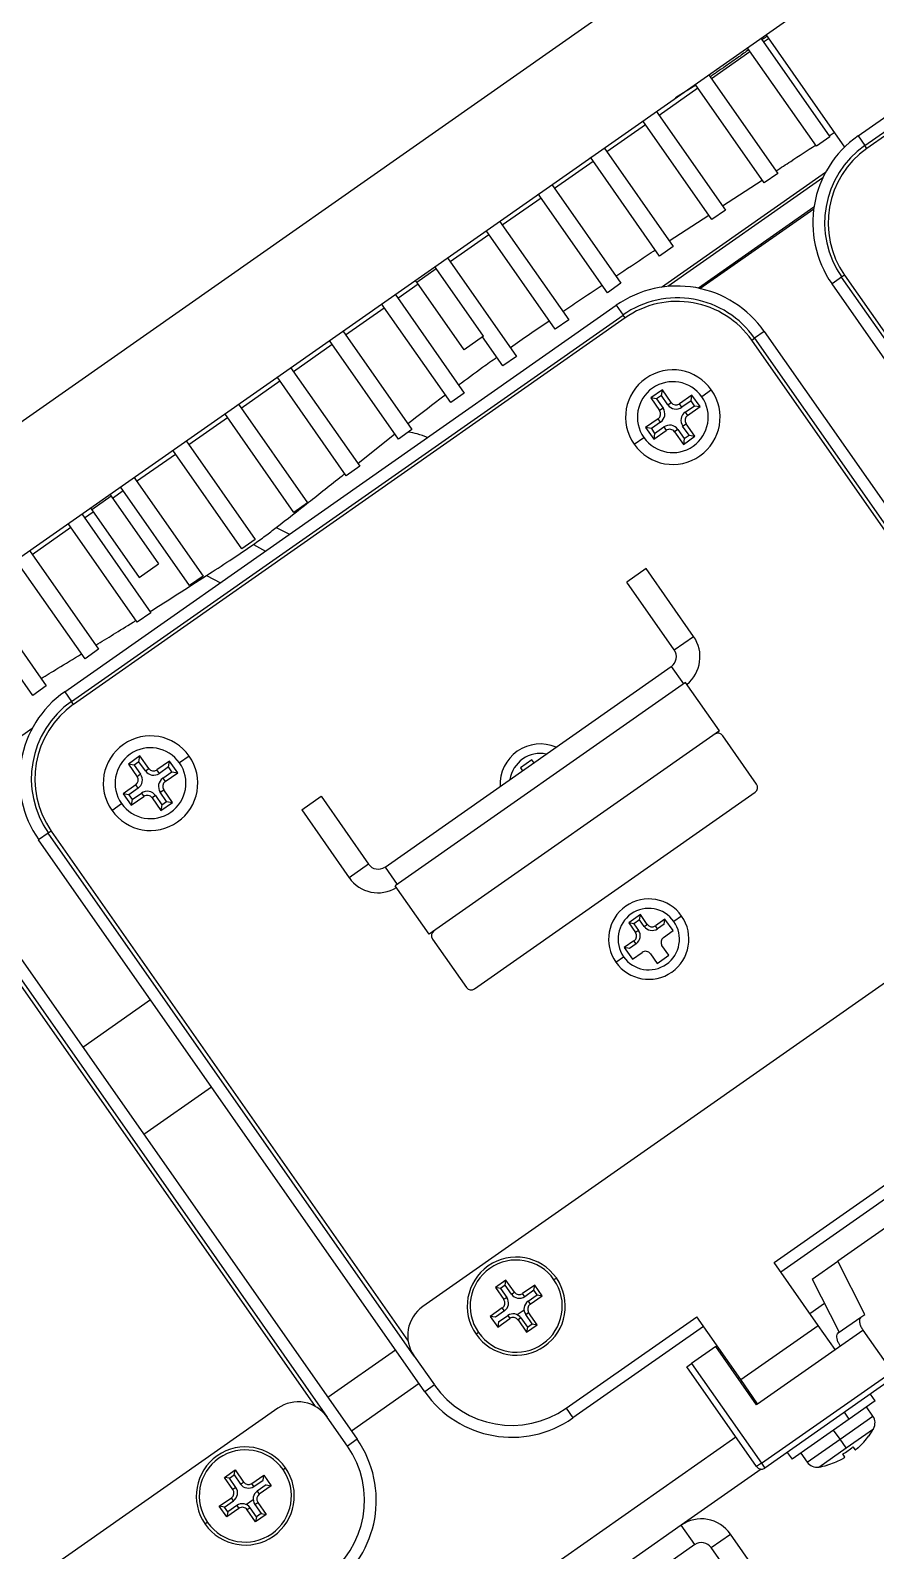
# Model space of a CAD drawing. Header units: millimetres. Extents: x 152904052 to 153933663, y 538271515 to 539240469.
# Drawn here: x 153459720.8 to 153459792.4, y 538574675.4 to 538574804 of the extents above; entities that cross this region are included whole.
import ezdxf

# ---------------------------------------------------------------- set-up
doc = ezdxf.new("R2010")
doc.units = ezdxf.units.MM
doc.layers.add('POWR', color=5, linetype='Continuous')

msp = doc.modelspace()

# ---------------------------------------------------------------- linework, layer by layer
at = {"layer": 'POWR', "color": 7}
for p, q in [((153459954.25, 538574934.92), (153459644.82, 538574718.25)), ((153459661.46, 538574718.54), (153459882.63, 538574873.41)), ((153459790.89, 538574795.13), (153459837.58, 538574827.83)), ((153459791.46, 538574794.31), (153459838.15, 538574827.01)), ((153459838.32, 538574826.76), (153459791.63, 538574794.07)), ((153459782.65, 538574803.4), (153459788.5, 538574795.05)), ((153459782.88, 538574803.08), (153459783.29, 538574803.36)), ((153459783.06, 538574803.69), (153459789.73, 538574794.17)), ((153459778.46, 538574799.98), (153459781.73, 538574802.27)), ((153459787.35, 538574794.25), (153459781.5, 538574802.6)), ((153459778.23, 538574800.31), (153459784.08, 538574791.95)), ((153459774.03, 538574796.88), (153459777.31, 538574799.18)), ((153459777.15, 538574799.41), (153459775.42, 538574798.34)), ((153459782.93, 538574791.15), (153459777.08, 538574799.5)), ((153459778.51, 538574788.05), (153459772.66, 538574796.41)), ((153459773.8, 538574797.21), (153459779.65, 538574788.85)), ((153459769.61, 538574793.79), (153459772.89, 538574796.08)), ((153459788.45, 538574795.12), (153459788.87, 538574795.4)), ((153459790.89, 538574795.13), (153459791.46, 538574794.31)), ((153459769.38, 538574794.11), (153459775.23, 538574785.76)), ((153459788.5, 538574795.05), (153459787.35, 538574794.25)), ((153459791.63, 538574794.07), (153459791.46, 538574794.31)), ((153459765.19, 538574790.69), (153459768.46, 538574792.98)), ((153459774.08, 538574784.95), (153459768.23, 538574793.31)), ((153459774.25, 538574782.32), (153459788.13, 538574792.05)), ((153459787.9, 538574791.57), (153459774.77, 538574782.38)), ((153459779.41, 538574789.2), (153459782.76, 538574791.39)), ((153459784.08, 538574791.95), (153459782.93, 538574791.15)), ((153459769.66, 538574781.86), (153459763.81, 538574790.21)), ((153459764.96, 538574791.02), (153459770.81, 538574782.66)), ((153459760.76, 538574787.59), (153459764.04, 538574789.88)), ((153459787.15, 538574789.1), (153459777.36, 538574782.24)), ((153459777.49, 538574782.21), (153459787.13, 538574788.96)), ((153459779.65, 538574788.85), (153459778.51, 538574788.05)), ((153459760.53, 538574787.92), (153459766.38, 538574779.56)), ((153459774.89, 538574786.24), (153459778.24, 538574788.43)), ((153459756.34, 538574784.49), (153459759.62, 538574786.79)), ((153459765.24, 538574778.76), (153459759.39, 538574787.12)), ((153459756.11, 538574784.82), (153459761.96, 538574776.47)), ((153459775.23, 538574785.76), (153459774.08, 538574784.95)), ((153459753.52, 538574782.76), (153459755.16, 538574783.91)), ((153459755.16, 538574783.91), (153459755.04, 538574784.07)), ((153459759.18, 538574778.18), (153459755.16, 538574783.91)), ((153459751.92, 538574781.4), (153459753.64, 538574782.6)), ((153459757.54, 538574777.03), (153459753.52, 538574782.76)), ((153459770.81, 538574782.66), (153459769.66, 538574781.86)), ((153459789.49, 538574783.17), (153459788.68, 538574782.6)), ((153459821.37, 538574735.91), (153459788.68, 538574782.6)), ((153459789.74, 538574783.34), (153459789.49, 538574783.17)), ((153459820.47, 538574738.94), (153459789.49, 538574783.17)), ((153459789.74, 538574783.34), (153459819.96, 538574740.18)), ((153459751.69, 538574781.72), (153459757.54, 538574773.37)), ((153459723.71, 538574748.1), (153459770.41, 538574780.79)), ((153459724.29, 538574747.28), (153459770.98, 538574779.97)), ((153459771.15, 538574779.73), (153459724.46, 538574747.03)), ((153459747.49, 538574778.3), (153459750.77, 538574780.59)), ((153459756.39, 538574772.57), (153459750.54, 538574780.92)), ((153459770.41, 538574780.79), (153459770.98, 538574779.97)), ((153459771.15, 538574779.73), (153459770.98, 538574779.97)), ((153459747.26, 538574778.63), (153459753.11, 538574770.27)), ((153459766.38, 538574779.56), (153459765.24, 538574778.76)), ((153459782.94, 538574778.58), (153459782.12, 538574778.01)), ((153459782.94, 538574778.58), (153459815.63, 538574731.89)), ((153459743.07, 538574775.2), (153459746.35, 538574777.5)), ((153459751.97, 538574769.47), (153459746.12, 538574777.82)), ((153459759.18, 538574778.18), (153459757.54, 538574777.03)), ((153459760.81, 538574775.66), (153459759.09, 538574778.12)), ((153459781.88, 538574777.84), (153459782.12, 538574778.01)), ((153459812.1, 538574734.67), (153459781.88, 538574777.84)), ((153459782.12, 538574778.01), (153459813.09, 538574733.77)), ((153459761.96, 538574776.47), (153459760.81, 538574775.66)), ((153459747.54, 538574766.37), (153459741.69, 538574774.73)), ((153459742.84, 538574775.53), (153459748.69, 538574767.17)), ((153459738.65, 538574772.1), (153459741.92, 538574774.4)), ((153459757.54, 538574773.37), (153459756.39, 538574772.57)), ((153459774.32, 538574773.64), (153459773.33, 538574772.95)), ((153459774.23, 538574773.15), (153459774.32, 538574773.64)), ((153459775.06, 538574772.58), (153459774.32, 538574773.64)), ((153459778.48, 538574773.63), (153459777.66, 538574773.05)), ((153459738.42, 538574772.43), (153459744.27, 538574764.08)), ((153459773.33, 538574772.95), (153459774.08, 538574771.89)), ((153459773.82, 538574772.87), (153459773.33, 538574772.95)), ((153459774.23, 538574773.15), (153459773.82, 538574772.87)), ((153459773.82, 538574772.87), (153459774.37, 538574772.09)), ((153459774.37, 538574772.09), (153459774.08, 538574771.89)), ((153459774.77, 538574772.37), (153459774.23, 538574773.15)), ((153459774.77, 538574772.37), (153459775.06, 538574772.58)), ((153459776.82, 538574773.2), (153459775.76, 538574772.45)), ((153459775.96, 538574772.17), (153459775.76, 538574772.45)), ((153459776.74, 538574772.71), (153459775.96, 538574772.17)), ((153459776.24, 538574771.76), (153459777.02, 538574772.3)), ((153459776.45, 538574771.47), (153459777.51, 538574772.22)), ((153459776.74, 538574772.71), (153459776.82, 538574773.2)), ((153459777.02, 538574772.3), (153459776.74, 538574772.71)), ((153459777.51, 538574772.22), (153459776.82, 538574773.2)), ((153459777.02, 538574772.3), (153459777.51, 538574772.22)), ((153459734.22, 538574769.01), (153459737.5, 538574771.3)), ((153459743.12, 538574763.27), (153459737.27, 538574771.63)), ((153459773.96, 538574771.19), (153459772.89, 538574770.45)), ((153459774.16, 538574770.9), (153459773.38, 538574770.36)), ((153459774.16, 538574770.9), (153459773.96, 538574771.19)), ((153459776.03, 538574770.57), (153459776.32, 538574770.77)), ((153459776.24, 538574771.76), (153459776.45, 538574771.47)), ((153459777.07, 538574769.71), (153459776.32, 538574770.77)), ((153459748.52, 538574767.42), (153459751.66, 538574769.91)), ((153459753.11, 538574770.27), (153459751.97, 538574769.47)), ((153459771.92, 538574769.04), (153459772.74, 538574769.61)), ((153459772.89, 538574770.45), (153459773.58, 538574769.46)), ((153459773.38, 538574770.36), (153459772.89, 538574770.45)), ((153459773.38, 538574770.36), (153459773.66, 538574769.95)), ((153459773.58, 538574769.46), (153459774.64, 538574770.21)), ((153459773.66, 538574769.95), (153459773.58, 538574769.46)), ((153459773.66, 538574769.95), (153459774.44, 538574770.5)), ((153459774.44, 538574770.5), (153459774.64, 538574770.21)), ((153459775.63, 538574770.29), (153459775.34, 538574770.09)), ((153459775.34, 538574770.09), (153459776.09, 538574769.02)), ((153459775.63, 538574770.29), (153459776.17, 538574769.51)), ((153459776.58, 538574769.8), (153459776.03, 538574770.57)), ((153459776.09, 538574769.02), (153459777.07, 538574769.71)), ((153459776.17, 538574769.51), (153459776.09, 538574769.02)), ((153459776.17, 538574769.51), (153459776.58, 538574769.8)), ((153459776.58, 538574769.8), (153459777.07, 538574769.71)), ((153459729.8, 538574765.91), (153459733.08, 538574768.2)), ((153459738.7, 538574760.18), (153459732.85, 538574768.53)), ((153459733.99, 538574769.33), (153459739.84, 538574760.98)), ((153459748.69, 538574767.17), (153459747.54, 538574766.37)), ((153459729.57, 538574766.24), (153459735.42, 538574757.88)), ((153459727.64, 538574764.64), (153459726, 538574763.49)), ((153459727.64, 538574764.64), (153459731.65, 538574758.91)), ((153459727.75, 538574764.48), (153459728.65, 538574765.11)), ((153459734.27, 538574757.08), (153459728.42, 538574765.43)), ((153459725.15, 538574763.14), (153459731, 538574754.78)), ((153459725.38, 538574762.81), (153459726.11, 538574763.33)), ((153459725.89, 538574763.66), (153459726, 538574763.49)), ((153459726, 538574763.49), (153459730.01, 538574757.76)), ((153459744.27, 538574764.08), (153459743.12, 538574763.27)), ((153459720.95, 538574759.71), (153459724.23, 538574762.01)), ((153459729.85, 538574753.98), (153459724, 538574762.34)), ((153459741.62, 538574761.99), (153459742.75, 538574761.43)), ((153459739.84, 538574760.98), (153459738.7, 538574760.18)), ((153459739.68, 538574760.56), (153459740.71, 538574760)), ((153459725.43, 538574750.88), (153459719.58, 538574759.24)), ((153459720.72, 538574760.04), (153459726.57, 538574751.69)), ((153459730.01, 538574757.76), (153459731.65, 538574758.91)), ((153459735.42, 538574757.88), (153459734.27, 538574757.08)), ((153459735.71, 538574757.93), (153459736.89, 538574757.32)), ((153459772.94, 538574758.52), (153459771.3, 538574757.37)), ((153459776.96, 538574752.78), (153459772.94, 538574758.52)), ((153459716.3, 538574756.95), (153459722.15, 538574748.59)), ((153459775.32, 538574751.64), (153459771.3, 538574757.37)), ((153459721, 538574747.79), (153459715.15, 538574756.14)), ((153459731, 538574754.78), (153459729.85, 538574753.98)), ((153459775.32, 538574751.64), (153459776.96, 538574752.78)), ((153459726.57, 538574751.69), (153459725.43, 538574750.88)), ((153459750.83, 538574733.27), (153459775.07, 538574750.24)), ((153459775.07, 538574750.24), (153459776.1, 538574748.77)), ((153459776.27, 538574748.88), (153459751.69, 538574731.68)), ((153459779.14, 538574744.79), (153459776.27, 538574748.88)), ((153459722.15, 538574748.59), (153459721, 538574747.79)), ((153459723.71, 538574748.1), (153459724.29, 538574747.28)), ((153459724.46, 538574747.03), (153459724.29, 538574747.28)), ((153459707.08, 538574735.29), (153459720.96, 538574745.01)), ((153459779.14, 538574744.79), (153459754.56, 538574727.58)), ((153459782.29, 538574740.28), (153459779.42, 538574744.38)), ((153459730.08, 538574742.67), (153459729.1, 538574741.98)), ((153459729.99, 538574742.18), (153459730.08, 538574742.67)), ((153459730.83, 538574741.6), (153459730.08, 538574742.67)), ((153459734.24, 538574742.65), (153459733.42, 538574742.08)), ((153459729.1, 538574741.98), (153459729.84, 538574740.91)), ((153459729.59, 538574741.89), (153459729.1, 538574741.98)), ((153459729.99, 538574742.18), (153459729.59, 538574741.89)), ((153459729.59, 538574741.89), (153459730.13, 538574741.12)), ((153459730.13, 538574741.12), (153459729.84, 538574740.91)), ((153459730.54, 538574741.4), (153459729.99, 538574742.18)), ((153459730.54, 538574741.4), (153459730.83, 538574741.6)), ((153459732.59, 538574742.23), (153459731.52, 538574741.48)), ((153459731.72, 538574741.19), (153459731.52, 538574741.48)), ((153459732.5, 538574741.74), (153459731.72, 538574741.19)), ((153459732.01, 538574740.78), (153459732.79, 538574741.33)), ((153459732.21, 538574740.5), (153459733.28, 538574741.24)), ((153459732.5, 538574741.74), (153459732.59, 538574742.23)), ((153459732.79, 538574741.33), (153459732.5, 538574741.74)), ((153459733.28, 538574741.24), (153459732.59, 538574742.23)), ((153459732.79, 538574741.33), (153459733.28, 538574741.24)), ((153459763.27, 538574742.34), (153459762.29, 538574741.66)), ((153459762.29, 538574741.66), (153459762.46, 538574741.41)), ((153459763.44, 538574742.1), (153459763.27, 538574742.34)), ((153459729.72, 538574740.22), (153459728.66, 538574739.47)), ((153459729.92, 538574739.93), (153459729.15, 538574739.39)), ((153459729.92, 538574739.93), (153459729.72, 538574740.22)), ((153459731.8, 538574739.6), (153459732.09, 538574739.8)), ((153459732.01, 538574740.78), (153459732.21, 538574740.5)), ((153459732.83, 538574738.74), (153459732.09, 538574739.8)), ((153459727.69, 538574738.06), (153459728.51, 538574738.64)), ((153459728.66, 538574739.47), (153459729.34, 538574738.49)), ((153459729.15, 538574739.39), (153459728.66, 538574739.47)), ((153459729.15, 538574739.39), (153459729.43, 538574738.98)), ((153459729.34, 538574738.49), (153459730.41, 538574739.24)), ((153459729.43, 538574738.98), (153459729.34, 538574738.49)), ((153459729.43, 538574738.98), (153459730.21, 538574739.52)), ((153459730.21, 538574739.52), (153459730.41, 538574739.24)), ((153459731.39, 538574739.31), (153459731.11, 538574739.11)), ((153459731.11, 538574739.11), (153459731.85, 538574738.05)), ((153459731.39, 538574739.31), (153459731.94, 538574738.54)), ((153459732.34, 538574738.82), (153459731.8, 538574739.6)), ((153459731.85, 538574738.05), (153459732.83, 538574738.74)), ((153459731.94, 538574738.54), (153459731.85, 538574738.05)), ((153459731.94, 538574738.54), (153459732.34, 538574738.82)), ((153459732.34, 538574738.82), (153459732.83, 538574738.74)), ((153459743.78, 538574738.1), (153459745.42, 538574739.25)), ((153459745.42, 538574739.25), (153459749.43, 538574733.51)), ((153459758.41, 538574722.95), (153459782.17, 538574739.59)), ((153459743.78, 538574738.1), (153459747.79, 538574732.36)), ((153459722.32, 538574736.14), (153459721.5, 538574735.56)), ((153459722.57, 538574736.31), (153459722.32, 538574736.14)), ((153459753.3, 538574691.9), (153459722.32, 538574736.14)), ((153459722.57, 538574736.31), (153459752.79, 538574693.15)), ((153459754.2, 538574688.87), (153459721.5, 538574735.56)), ((153459749.43, 538574733.51), (153459747.79, 538574732.36)), ((153459808.92, 538574734.51), (153459754.03, 538574696.08)), ((153459750.83, 538574733.27), (153459751.86, 538574731.79)), ((153459744.93, 538574687.64), (153459714.71, 538574730.8)), ((153459714.95, 538574730.98), (153459745.92, 538574686.74)), ((153459715.77, 538574731.55), (153459748.46, 538574684.86)), ((153459754.56, 538574727.58), (153459751.69, 538574731.68)), ((153459772.45, 538574729.24), (153459771.46, 538574728.55)), ((153459771.89, 538574728.47), (153459771.46, 538574728.55)), ((153459771.46, 538574728.55), (153459772.04, 538574727.73)), ((153459772.37, 538574728.81), (153459771.89, 538574728.47)), ((153459771.89, 538574728.47), (153459772.29, 538574727.91)), ((153459772.37, 538574728.81), (153459772.45, 538574729.24)), ((153459772.77, 538574728.24), (153459772.37, 538574728.81)), ((153459773.02, 538574728.42), (153459772.45, 538574729.24)), ((153459772.77, 538574728.24), (153459773.02, 538574728.42)), ((153459774.53, 538574728.87), (153459773.72, 538574728.3)), ((153459773.89, 538574728.04), (153459773.72, 538574728.3)), ((153459774.46, 538574728.44), (153459773.89, 538574728.04)), ((153459774.46, 538574728.44), (153459774.53, 538574728.87)), ((153459775.22, 538574727.89), (153459774.53, 538574728.87)), ((153459775.94, 538574729.12), (153459775.29, 538574728.67)), ((153459754.85, 538574727.17), (153459757.72, 538574723.08)), ((153459771.91, 538574727.03), (153459771.09, 538574726.46)), ((153459772.09, 538574726.78), (153459771.91, 538574727.03)), ((153459772.29, 538574727.91), (153459772.04, 538574727.73)), ((153459774.4, 538574727.31), (153459775.22, 538574727.89)), ((153459770.37, 538574725.22), (153459771.03, 538574725.68)), ((153459771.09, 538574726.46), (153459771.78, 538574725.48)), ((153459771.52, 538574726.39), (153459771.09, 538574726.46)), ((153459772.09, 538574726.78), (153459771.52, 538574726.39)), ((153459771.78, 538574725.48), (153459772.6, 538574726.05)), ((153459773.3, 538574725.93), (153459773.87, 538574725.11)), ((153459773.87, 538574725.11), (153459774.85, 538574725.8)), ((153459774.85, 538574725.8), (153459774.28, 538574726.62)), ((153459725.23, 538574718.03), (153459730.97, 538574722.05)), ((153459783.77, 538574699.81), (153459812.85, 538574720.17)), ((153459813.42, 538574719.36), (153459784.34, 538574698.99)), ((153459730.4, 538574710.66), (153459736.13, 538574714.68)), ((153459802.66, 538574709.38), (153459789.16, 538574699.92)), ((153459786.99, 538574698.41), (153459789.16, 538574699.92)), ((153459791.45, 538574695.42), (153459789.16, 538574699.92)), ((153459787.5, 538574694.49), (153459783.77, 538574699.81)), ((153459761.07, 538574698.32), (153459760.17, 538574697.69)), ((153459760.17, 538574697.69), (153459760.89, 538574696.67)), ((153459760.6, 538574697.62), (153459760.17, 538574697.69)), ((153459761, 538574697.9), (153459760.6, 538574697.62)), ((153459760.6, 538574697.62), (153459761.14, 538574696.84)), ((153459761, 538574697.9), (153459761.07, 538574698.32)), ((153459761.54, 538574697.12), (153459761, 538574697.9)), ((153459761.79, 538574697.3), (153459761.07, 538574698.32)), ((153459763.51, 538574697.89), (153459762.48, 538574697.18)), ((153459763.43, 538574697.47), (153459762.66, 538574696.92)), ((153459763.43, 538574697.47), (153459763.51, 538574697.89)), ((153459763.71, 538574697.07), (153459763.43, 538574697.47)), ((153459764.14, 538574696.99), (153459763.51, 538574697.89)), ((153459765.13, 538574698.36), (153459765.34, 538574698.5)), ((153459786.99, 538574698.41), (153459789.28, 538574693.91)), ((153459761.14, 538574696.84), (153459760.89, 538574696.67)), ((153459761.54, 538574697.12), (153459761.79, 538574697.3)), ((153459762.66, 538574696.92), (153459762.48, 538574697.18)), ((153459762.94, 538574696.53), (153459763.71, 538574697.07)), ((153459762.94, 538574696.53), (153459763.11, 538574696.28)), ((153459763.11, 538574696.28), (153459764.14, 538574696.99)), ((153459763.71, 538574697.07), (153459764.14, 538574696.99)), ((153459788.05, 538574696.34), (153459786.81, 538574695.47)), ((153459760.76, 538574695.97), (153459759.74, 538574695.25)), ((153459759.74, 538574695.25), (153459760.37, 538574694.35)), ((153459760.17, 538574695.18), (153459759.74, 538574695.25)), ((153459760.94, 538574695.72), (153459760.17, 538574695.18)), ((153459760.37, 538574694.35), (153459761.39, 538574695.07)), ((153459760.45, 538574694.78), (153459760.37, 538574694.35)), ((153459760.45, 538574694.78), (153459761.22, 538574695.32)), ((153459760.94, 538574695.72), (153459760.76, 538574695.97)), ((153459761.22, 538574695.32), (153459761.39, 538574695.07)), ((153459762.6, 538574695.79), (153459762.03, 538574695.39)), ((153459762.34, 538574695.12), (153459762.09, 538574694.95)), ((153459762.09, 538574694.95), (153459762.81, 538574693.92)), ((153459762.34, 538574695.12), (153459762.88, 538574694.35)), ((153459762.74, 538574695.4), (153459762.99, 538574695.58)), ((153459763.28, 538574694.63), (153459762.74, 538574695.4)), ((153459763.71, 538574694.55), (153459762.99, 538574695.58)), ((153459766.16, 538574687.48), (153459777.22, 538574695.22)), ((153459780.95, 538574689.9), (153459777.22, 538574695.22)), ((153459789.2, 538574693.85), (153459791.11, 538574695.19)), ((153459791.11, 538574695.19), (153459791.45, 538574695.42)), ((153459758.74, 538574693.89), (153459758.54, 538574693.74)), ((153459762.81, 538574693.92), (153459763.71, 538574694.55)), ((153459762.88, 538574694.35), (153459762.81, 538574693.92)), ((153459762.88, 538574694.35), (153459763.28, 538574694.63)), ((153459763.28, 538574694.63), (153459763.71, 538574694.55)), ((153459777.79, 538574694.41), (153459766.73, 538574686.66)), ((153459780.95, 538574689.9), (153459787.5, 538574694.49)), ((153459788.93, 538574692.44), (153459787.5, 538574694.49)), ((153459788.93, 538574692.44), (153459791.29, 538574694.09)), ((153459791.29, 538574694.09), (153459793.76, 538574690.57)), ((153459751.73, 538574692.39), (153459746, 538574688.38)), ((153459778.84, 538574692.7), (153459776.79, 538574691.26)), ((153459778.84, 538574692.7), (153459778.94, 538574692.77)), ((153459782.28, 538574687.78), (153459778.84, 538574692.7)), ((153459782.38, 538574687.85), (153459788.93, 538574692.44)), ((153459753.3, 538574691.9), (153459755.02, 538574689.45)), ((153459776.38, 538574690.98), (153459776.79, 538574691.26)), ((153459782.29, 538574682.54), (153459776.38, 538574690.98)), ((153459776.79, 538574691.26), (153459782.7, 538574682.83)), ((153459782.38, 538574687.85), (153459780.95, 538574689.9)), ((153459782.7, 538574682.83), (153459793.76, 538574690.57)), ((153459793.8, 538574689.99), (153459782.99, 538574682.42)), ((153459753.71, 538574689.57), (153459747.98, 538574685.55)), ((153459755.02, 538574689.45), (153459754.2, 538574688.87)), ((153459792.33, 538574688.11), (153459791.93, 538574688.68)), ((153459741.75, 538574687.48), (153459691.16, 538574652.06)), ((153459766.16, 538574687.48), (153459766.73, 538574686.66)), ((153459782.05, 538574688.11), (153459782.11, 538574688.24)), ((153459782.11, 538574688.03), (153459782.21, 538574688.1)), ((153459782.28, 538574687.78), (153459782.38, 538574687.85)), ((153459790.14, 538574686.57), (153459789.74, 538574687.14)), ((153459792.33, 538574688.11), (153459790.14, 538574686.57)), ((153459792.14, 538574686.81), (153459791.6, 538574687.59)), ((153459747.65, 538574684.28), (153459745.92, 538574686.74)), ((153459790.14, 538574686.57), (153459785.29, 538574683.17)), ((153459789.36, 538574684.86), (153459792.14, 538574686.81)), ((153459780.54, 538574685.04), (153459743.06, 538574658.79)), ((153459748.46, 538574684.86), (153459747.65, 538574684.28)), ((153459786.57, 538574682.91), (153459789.36, 538574684.86)), ((153459789.36, 538574684.86), (153459788.81, 538574685.64)), ((153459789.87, 538574684.13), (153459789.36, 538574684.86)), ((153459789.87, 538574684.13), (153459792.2, 538574685.75)), ((153459791.79, 538574685.16), (153459791.81, 538574685.14)), ((153459784.89, 538574683.75), (153459785.29, 538574683.17)), ((153459786.03, 538574683.69), (153459786.57, 538574682.91)), ((153459787.55, 538574682.5), (153459789.87, 538574684.13)), ((153459789.76, 538574683.35), (153459789.6, 538574683.62)), ((153459790.44, 538574684.21), (153459790.65, 538574683.97)), ((153459737.23, 538574681.63), (153459738.13, 538574682.26)), ((153459738.06, 538574681.84), (153459738.13, 538574682.26)), ((153459738.13, 538574682.26), (153459738.85, 538574681.24)), ((153459742.2, 538574682.3), (153459742.4, 538574682.44)), ((153459782.68, 538574682.33), (153459775.9, 538574677.58)), ((153459782.7, 538574682.83), (153459782.29, 538574682.54)), ((153459782.7, 538574682.83), (153459782.99, 538574682.42)), ((153459788.26, 538574682.65), (153459788.25, 538574682.67)), ((153459737.95, 538574680.61), (153459737.23, 538574681.63)), ((153459737.66, 538574681.56), (153459737.23, 538574681.63)), ((153459737.66, 538574681.56), (153459738.06, 538574681.84)), ((153459738.2, 538574680.78), (153459737.66, 538574681.56)), ((153459738.2, 538574680.78), (153459737.95, 538574680.61)), ((153459738.06, 538574681.84), (153459738.6, 538574681.06)), ((153459738.6, 538574681.06), (153459738.85, 538574681.24)), ((153459739.55, 538574681.12), (153459740.57, 538574681.83)), ((153459739.72, 538574680.86), (153459739.55, 538574681.12)), ((153459739.72, 538574680.86), (153459740.5, 538574681.41)), ((153459740.77, 538574681.01), (153459740, 538574680.47)), ((153459741.2, 538574680.93), (153459740.18, 538574680.22)), ((153459740.5, 538574681.41), (153459740.57, 538574681.83)), ((153459740.57, 538574681.83), (153459741.2, 538574680.93)), ((153459740.77, 538574681.01), (153459741.2, 538574680.93)), ((153459736.8, 538574679.19), (153459737.83, 538574679.91)), ((153459737.23, 538574679.12), (153459738, 538574679.66)), ((153459738, 538574679.66), (153459737.83, 538574679.91)), ((153459739.66, 538574679.73), (153459739.09, 538574679.33)), ((153459739.8, 538574679.34), (153459740.06, 538574679.52)), ((153459740, 538574680.47), (153459740.18, 538574680.22)), ((153459740.06, 538574679.52), (153459740.77, 538574678.49)), ((153459737.43, 538574678.29), (153459736.8, 538574679.19)), ((153459737.23, 538574679.12), (153459736.8, 538574679.19)), ((153459737.51, 538574678.72), (153459737.23, 538574679.12)), ((153459738.46, 538574679.01), (153459737.43, 538574678.29)), ((153459737.51, 538574678.72), (153459737.43, 538574678.29)), ((153459738.28, 538574679.26), (153459737.51, 538574678.72)), ((153459738.28, 538574679.26), (153459738.46, 538574679.01)), ((153459739.41, 538574679.06), (153459739.15, 538574678.89)), ((153459739.87, 538574677.86), (153459739.15, 538574678.89)), ((153459739.95, 538574678.29), (153459739.41, 538574679.06)), ((153459739.8, 538574679.34), (153459740.35, 538574678.57)), ((153459740.77, 538574678.49), (153459739.87, 538574677.86)), ((153459739.95, 538574678.29), (153459739.87, 538574677.86)), ((153459740.35, 538574678.57), (153459739.95, 538574678.29)), ((153459740.35, 538574678.57), (153459740.77, 538574678.49)), ((153459735.81, 538574677.83), (153459735.6, 538574677.68)), ((153459775.9, 538574677.58), (153459751.65, 538574660.6)), ((153459777.05, 538574675.94), (153459775.9, 538574677.58)), ((153459778.44, 538574675.69), (153459780.08, 538574676.84)), ((153459784.09, 538574671.11), (153459780.08, 538574676.84)), ((153459777.05, 538574675.94), (153459752.8, 538574658.96)), ((153459782.46, 538574669.96), (153459778.44, 538574675.69))]:
    msp.add_line(p, q, dxfattribs=at)
at = {"layer": 'POWR', "color": 7, "flags": 128}
for points in [[(153459753.52, 538574782.76), (153459753.39, 538574782.91), (153459753.39, 538574782.92)], [(153459727.54, 538574764.81), (153459727.54, 538574764.81), (153459727.64, 538574764.64)]]:
    msp.add_lwpolyline(points, dxfattribs=at)
at = {"layer": 'POWR', "color": 7}
for centre, radius, start, end in [((153459796.05, 538574787.76), 9, 125, 215), ((153459796.05, 538574787.76), 8, 125, 215), ((153459796.05, 538574787.76), 7.7, 125, 215), ((153459775.57, 538574773.42), 9, 35, 125), ((153459775.57, 538574773.42), 8, 35, 125), ((153459775.57, 538574773.42), 7.7, 35, 125), ((153459775.2, 538574771.33), 4, 35, 215), ((153459775.2, 538574771.33), 4, 215, 35), ((153459775.2, 538574771.33), 3, 35, 215), ((153459775.2, 538574771.33), 3, 215, 35), ((153459773.67, 538574771.6), 0.851, 305, 35), ((153459775.47, 538574772.86), 0.851, 215, 305), ((153459775.47, 538574772.86), 0.5, 215, 305), ((153459773.67, 538574771.6), 0.5, 305, 35), ((153459776.73, 538574771.06), 0.851, 125, 215), ((153459776.73, 538574771.06), 0.5, 125, 215), ((153459774.93, 538574769.8), 0.851, 35, 125), ((153459774.93, 538574769.8), 0.5, 35, 125), ((153459774.5, 538574751.06), 3, 308.8226, 35), ((153459774.5, 538574751.06), 1, 305, 35), ((153459728.88, 538574740.73), 9, 125, 215), ((153459728.88, 538574740.73), 8, 125, 215), ((153459728.88, 538574740.73), 7.7, 125, 215), ((153459730.97, 538574740.36), 4, 35, 215), ((153459763.98, 538574740.28), 3.4, 66.9657, 183.0343), ((153459779.01, 538574744.09), 0.5, 35, 125), ((153459730.97, 538574740.36), 4, 215, 35), ((153459730.97, 538574740.36), 3, 35, 215), ((153459763.98, 538574740.28), 2.6, 78.8131, 171.1869), ((153459730.97, 538574740.36), 3, 215, 35), ((153459729.43, 538574740.63), 0.851, 305, 35), ((153459731.24, 538574741.89), 0.851, 215, 305), ((153459731.24, 538574741.89), 0.5, 215, 305), ((153459729.43, 538574740.63), 0.5, 305, 35), ((153459732.5, 538574740.09), 0.851, 125, 215), ((153459732.5, 538574740.09), 0.5, 125, 215), ((153459781.88, 538574740), 0.5, 305, 35), ((153459730.7, 538574738.83), 0.851, 35, 125), ((153459730.7, 538574738.83), 0.5, 35, 125), ((153459750.25, 538574734.09), 1, 215, 305), ((153459750.25, 538574734.09), 3, 215, 301.1774), ((153459773.16, 538574727.17), 3.4, 35, 215), ((153459773.16, 538574727.17), 2.6, 35, 215), ((153459773.16, 538574727.17), 3.4, 215, 35), ((153459773.16, 538574727.17), 2.6, 215, 35), ((153459773.43, 538574728.71), 0.807, 215, 305), ((153459773.43, 538574728.71), 0.5, 215, 305), ((153459755.26, 538574727.46), 0.5, 125, 215), ((153459771.63, 538574727.44), 0.5, 305, 35), ((153459771.63, 538574727.44), 0.807, 305, 35), ((153459774.69, 538574726.9), 0.5, 125, 215), ((153459772.89, 538574725.64), 0.5, 35, 125), ((153459758.13, 538574723.36), 0.5, 215, 305), ((153459761.94, 538574696.12), 4.15, 35, 215), ((153459761.94, 538574696.12), 3.9, 35, 215), ((153459761.94, 538574696.12), 4.15, 215, 35), ((153459761.94, 538574696.12), 3.9, 215, 35), ((153459755.75, 538574693.62), 3, 125, 215), ((153459760.48, 538574696.38), 0.5, 305, 35), ((153459760.48, 538574696.38), 0.807, 305, 35), ((153459762.2, 538574697.59), 0.807, 215, 305), ((153459762.2, 538574697.59), 0.5, 215, 305), ((153459763.4, 538574695.87), 0.807, 125, 215), ((153459763.4, 538574695.87), 0.5, 125, 215), ((153459761.68, 538574694.66), 0.807, 35, 125), ((153459761.68, 538574694.66), 0.5, 35, 125), ((153459761.57, 538574694.03), 9, 215, 305), ((153459761.57, 538574694.03), 8, 215, 305), ((153459743.47, 538574685.02), 3, 35, 125), ((153459791.32, 538574686.24), 1, 330.8721, 35), ((153459741.09, 538574679.69), 9, 305, 35), ((153459786.49, 538574688.95), 6.52, 312.4848, 324.3917), ((153459786.52, 538574688.92), 6.5, 324.4786, 330.8721), ((153459739, 538574680.06), 4.15, 35, 215), ((153459739, 538574680.06), 3.9, 35, 215), ((153459741.09, 538574679.69), 8, 305, 35), ((153459786.41, 538574689.07), 6.32, 300.3185, 309.6814), ((153459739, 538574680.06), 4.15, 215, 35), ((153459739, 538574680.06), 3.9, 215, 35), ((153459782.7, 538574682.83), 0.5, 215, 305), ((153459787.39, 538574683.49), 1, 215, 279.1279), ((153459786.52, 538574688.92), 6.5, 279.1279, 285.5214), ((153459786.49, 538574688.95), 6.52, 285.6083, 297.5152), ((153459737.54, 538574680.32), 0.807, 305, 35), ((153459739.26, 538574681.53), 0.807, 215, 305), ((153459739.26, 538574681.53), 0.5, 215, 305), ((153459737.54, 538574680.32), 0.5, 305, 35), ((153459738.75, 538574678.6), 0.807, 35, 125), ((153459740.47, 538574679.81), 0.807, 125, 215), ((153459740.47, 538574679.81), 0.5, 125, 215), ((153459738.75, 538574678.6), 0.5, 35, 125), ((153459777.62, 538574675.12), 3, 35, 125), ((153459777.62, 538574675.12), 1, 35, 125)]:
    msp.add_arc(centre, radius, start, end, dxfattribs=at)
for points, knots in [([(153459783.16, 538574803.55), (153459783.08, 538574803.48), (153459782.94, 538574803.38), (153459782.81, 538574803.28), (153459782.76, 538574803.25)], [0, 0, 0, 0, 0.651507, 1, 1, 1, 1]), ([(153459781.63, 538574802.42), (153459781.35, 538574802.21), (153459780.7, 538574801.74), (153459779.79, 538574801.11), (153459779.11, 538574800.64), (153459778.78, 538574800.41), (153459778.68, 538574800.35), (153459778.64, 538574800.32), (153459778.63, 538574800.31)], [0, 0, 0, 0, 0.286105, 0.661036, 0.899005, 0.966626, 0.987595, 1, 1, 1, 1]), ([(153459778.63, 538574800.31), (153459778.55, 538574800.25), (153459778.47, 538574800.18), (153459778.37, 538574800.13), (153459778.36, 538574800.12), (153459778.36, 538574800.12)], [0, 0, 0, 0, 0.905989, 0.983144, 1, 1, 1, 1]), ([(153459783.94, 538574792.16), (153459784.35, 538574792.43), (153459785.46, 538574793.15), (153459786.58, 538574793.89), (153459787.28, 538574794.35)], [0, 0, 0, 0, 0.373568, 1, 1, 1, 1]), ([(153459770.38, 538574783.27), (153459771.26, 538574783.85), (153459772.36, 538574784.58), (153459773.49, 538574785.32), (153459773.72, 538574785.47)], [0, 0, 0, 0, 0.79895, 1, 1, 1, 1]), ([(153459765.89, 538574780.27), (153459766.33, 538574780.57), (153459767.41, 538574781.31), (153459768.54, 538574782.05), (153459769.21, 538574782.49)], [0, 0, 0, 0, 0.408579, 1, 1, 1, 1]), ([(153459761.44, 538574777.21), (153459761.97, 538574777.59), (153459763.03, 538574778.34), (153459764.17, 538574779.1), (153459764.73, 538574779.48)], [0, 0, 0, 0, 0.503739, 1, 1, 1, 1]), ([(153459757.06, 538574774.05), (153459757.72, 538574774.55), (153459758.76, 538574775.32), (153459759.89, 538574776.12), (153459760.3, 538574776.4)], [0, 0, 0, 0, 0.641128, 1, 1, 1, 1]), ([(153459752.76, 538574770.78), (153459753.63, 538574771.46), (153459754.65, 538574772.27), (153459755.78, 538574773.1), (153459755.94, 538574773.21)], [0, 0, 0, 0, 0.858615, 1, 1, 1, 1]), ([(153459754.43, 538574769.6), (153459754.14, 538574769.72), (153459753.62, 538574769.92), (153459753.07, 538574770.02), (153459752.83, 538574770.07)], [0, 0, 0, 0, 0.555876, 1, 1, 1, 1]), ([(153459741.62, 538574761.99), (153459742.53, 538574762.7), (153459744.35, 538574764.11), (153459746.27, 538574765.64), (153459747.35, 538574766.49), (153459747.42, 538574766.55)], [0, 0, 0, 0, 0.482279, 0.964558, 1, 1, 1, 1]), ([(153459739.68, 538574760.56), (153459739.85, 538574760.68), (153459740.19, 538574760.92), (153459740.84, 538574761.39), (153459741.31, 538574761.76), (153459741.62, 538574761.99)], [0, 0, 0, 0, 0.258152, 0.516303, 1, 1, 1, 1]), ([(153459735.71, 538574757.93), (153459736.37, 538574758.35), (153459737.35, 538574758.99), (153459738.69, 538574759.87), (153459739.35, 538574760.33), (153459739.68, 538574760.56)], [0, 0, 0, 0, 0.499842, 0.749905, 1, 1, 1, 1]), ([(153459730.93, 538574754.88), (153459731.7, 538574755.37), (153459733.21, 538574756.32), (153459734.89, 538574757.4), (153459735.71, 538574757.93)], [0, 0, 0, 0, 0.50982, 1, 1, 1, 1]), ([(153459726.33, 538574752.03), (153459727.33, 538574752.64), (153459728.4, 538574753.29), (153459729.66, 538574754.08), (153459729.74, 538574754.13)], [0, 0, 0, 0, 0.9325679, 1, 1, 1, 1]), ([(153459721.71, 538574749.22), (153459722.17, 538574749.49), (153459723.15, 538574750.09), (153459724.44, 538574750.88), (153459725.14, 538574751.3)], [0, 0, 0, 0, 0.460782, 1, 1, 1, 1]), ([(153459791.11, 538574695.19), (153459791.07, 538574695.13), (153459790.97, 538574695.02), (153459791, 538574694.71), (153459791.11, 538574694.38), (153459791.23, 538574694.19), (153459791.29, 538574694.09)], [0, 0, 0, 0, 0.273241, 0.566326, 0.792171, 1, 1, 1, 1]), ([(153459789.38, 538574692.75), (153459789.33, 538574692.83), (153459789.23, 538574692.99), (153459789.12, 538574693.25), (153459789.07, 538574693.51), (153459789.09, 538574693.73), (153459789.16, 538574693.81), (153459789.2, 538574693.85)], [0, 0, 0, 0, 0.1747357, 0.3635479, 0.5596916, 0.7878702, 1, 1, 1, 1]), ([(153459789.5, 538574683.17), (153459789.54, 538574683.19), (153459789.61, 538574683.23), (153459789.7, 538574683.28), (153459789.75, 538574683.33), (153459789.75, 538574683.34), (153459789.76, 538574683.35)], [0, 0, 0, 0, 0.250648, 0.499754, 0.7491, 1, 1, 1, 1]), ([(153459790.65, 538574683.97), (153459790.65, 538574683.97), (153459790.67, 538574683.97), (153459790.73, 538574684), (153459790.81, 538574684.07), (153459790.87, 538574684.12), (153459790.9, 538574684.15)], [0, 0, 0, 0, 0.250648, 0.499754, 0.7491, 1, 1, 1, 1]), ([(153459790.9, 538574684.15), (153459790.87, 538574684.12), (153459790.81, 538574684.07), (153459790.73, 538574684), (153459790.67, 538574683.97), (153459790.65, 538574683.97), (153459790.65, 538574683.97)], [0, 0, 0, 0, 0.250648, 0.499754, 0.7491, 1, 1, 1, 1])]:
    msp.add_open_spline(points, degree=3, knots=knots, dxfattribs=at)

doc.saveas('drawing.dxf')
